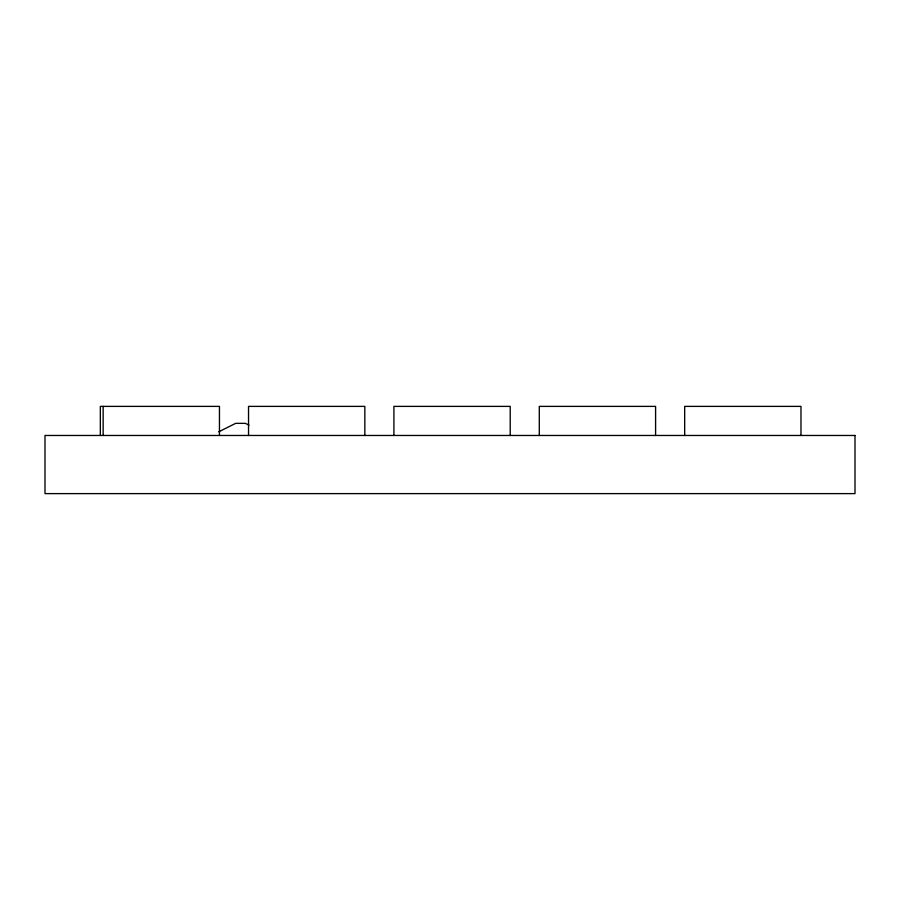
<?xml version="1.0" encoding="UTF-8"?>
<svg xmlns="http://www.w3.org/2000/svg" width="900" height="900" viewBox="0 0 900 900"><rect width="100%" height="100%" fill="white"/><g stroke="black" fill="none" stroke-linecap="round" stroke-linejoin="round"><path stroke-width="1.35" d="M218.711 431.831L235.665 423.349L245.374 423.349L249.007 425.16M800.977 435.465L800.977 406.384L684.675 406.384L684.675 435.465M655.594 435.465L655.594 406.384L539.291 406.384L539.291 435.465M510.21 435.465L510.21 406.384L393.907 406.384L393.907 435.465M364.838 435.465L364.838 406.384L248.535 406.384L248.535 435.465M219.454 435.465L219.454 406.384L100.339 406.384L100.339 435.465M103.151 406.384L103.151 435.465M855 435.465L45 435.465L45 493.616L855 493.616L855 435.465"/></g></svg>
